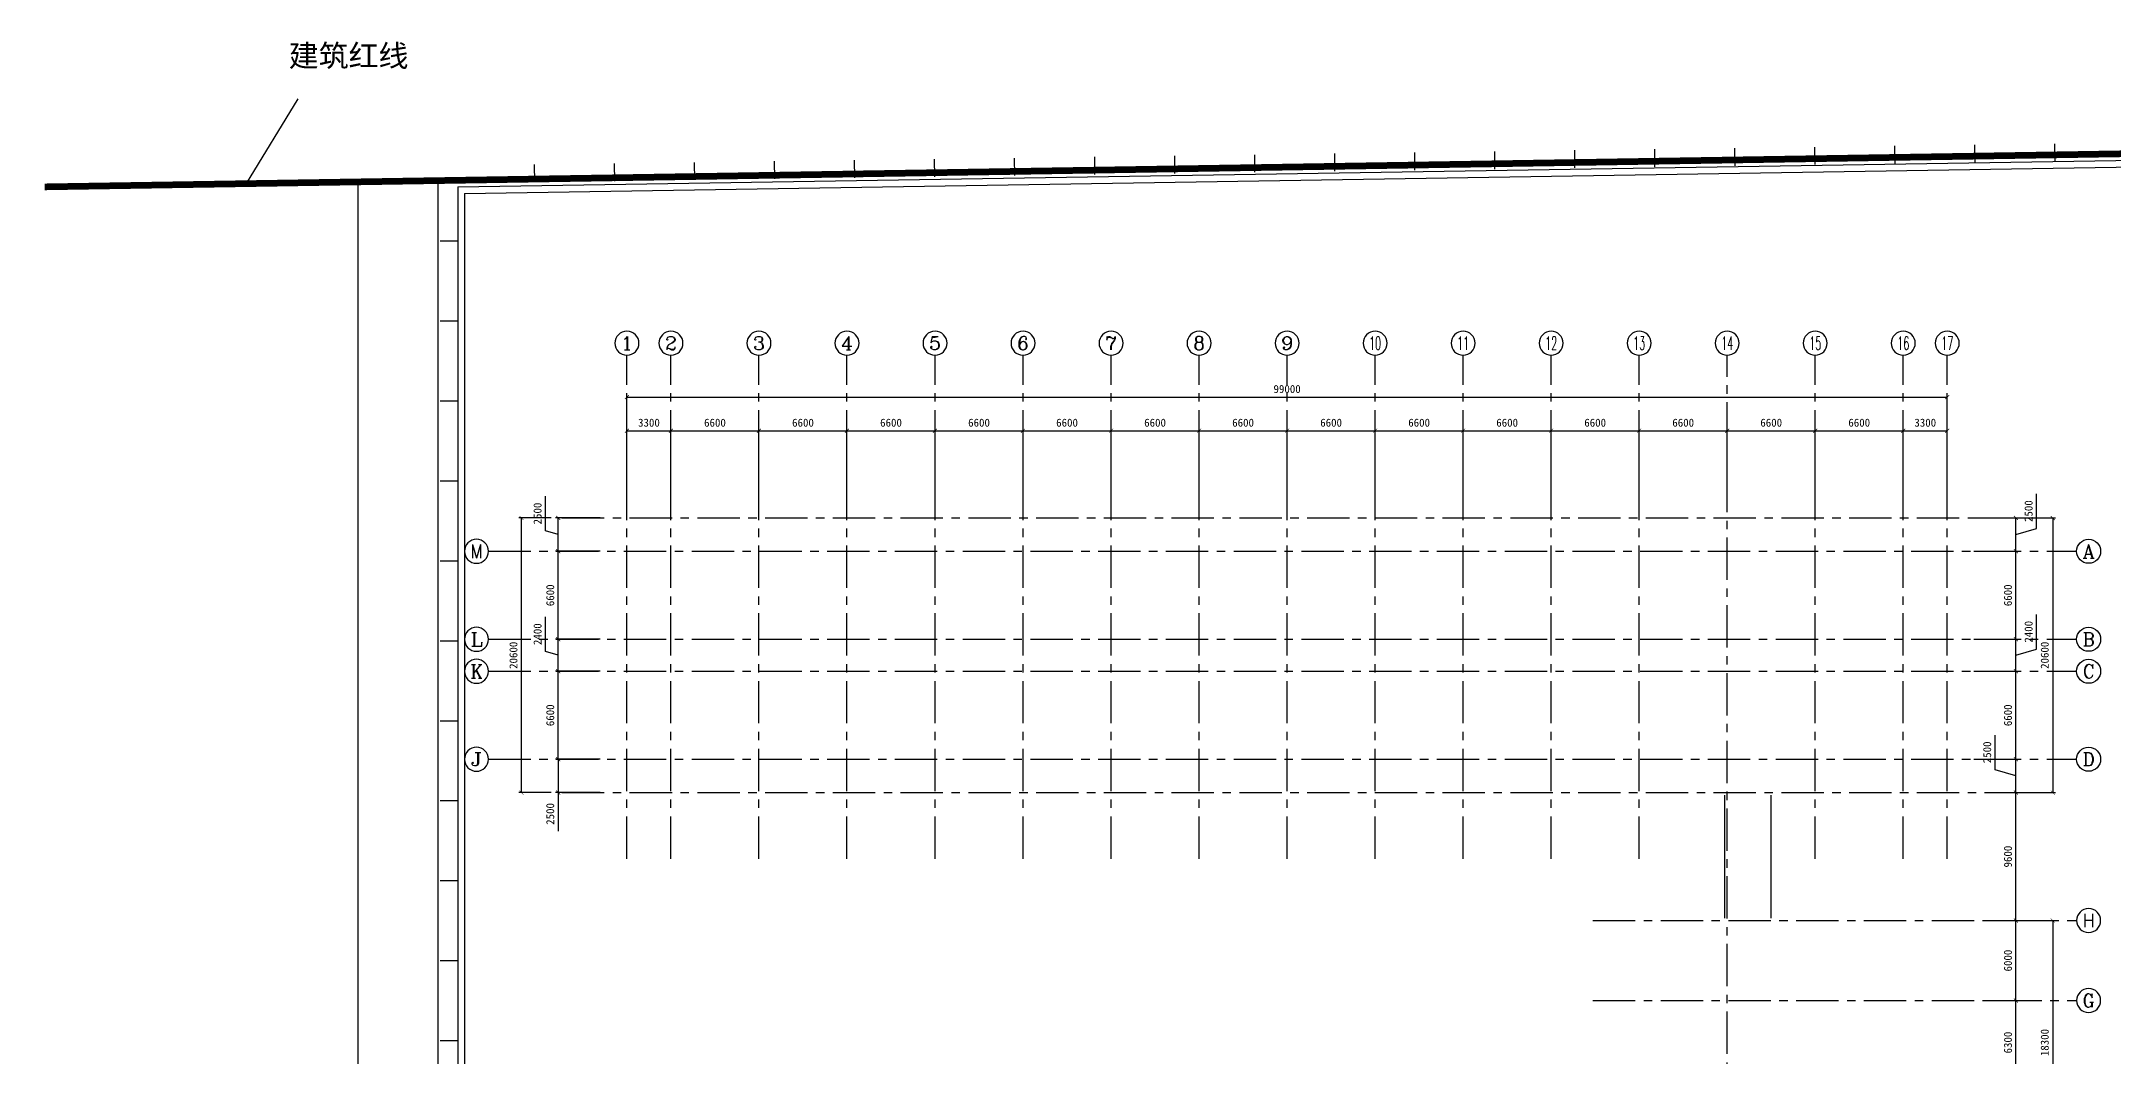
# Model space of a CAD drawing. Extents: x -738708 to 1376724, y 0 to 1572010.
# Drawn here: x 442928 to 598299, y 1495858 to 1572010 of the extents above; entities that cross this region are included whole.
import ezdxf
from ezdxf.enums import TextEntityAlignment as Align

# ---------------------------------------------------------------- set-up
doc = ezdxf.new("R2010")
doc.units = 0
doc.linetypes.add('CENTER', pattern=[50.8, 31.75, -6.35, 6.35, -6.35])
doc.linetypes.add('DASHED', pattern=[19.05, 12.7, -6.35])
doc.layers.get('0').update_dxf_attribs({"linetype": 'CONTINUOUS'})
doc.layers.get('DEFPOINTS').update_dxf_attribs({"linetype": 'CONTINUOUS'})
for name, color, linetype in [('AXIS', 7, 'CONTINUOUS'), ('围墙', 7, 'CONTINUOUS'), ('墙基线', 7, 'CONTINUOUS'), ('标注', 7, 'CONTINUOUS'), ('轴线', 1, 'CENTER'), ('轴线号', 7, 'CONTINUOUS'), ('道路', 8, 'CONTINUOUS')]:
    doc.layers.add(name, color=color, linetype=linetype)
doc.styles.add('COMPLEX', font='COMPLEX')
doc.styles.add('文字', font='SimSun.ttf')
doc.dimstyles.new('ISO-25', dxfattribs={"dimtxt": 600, "dimasz": 300, "dimexe": 200, "dimexo": 2000, "dimgap": 300, "dimtad": 1, "dimdec": 0, "dimtxsty": 'STANDARD', "dimblk": 'ARCHTICK', "dimcen": 2.5, "dimazin": 3, "dimtfac": 1, "dimtdec": 0, "dimtmove": 0, "dimatfit": 3})

# ---------------------------------------------------------------- blocks, each defined once
blk = doc.blocks.new('_ARCHTICK')
at = {"color": 0, "linetype": 'BYBLOCK', "const_width": 0.15}
blk.add_lwpolyline([(-0.5, -0.5), (0.5, 0.5)], dxfattribs=at)
blk = doc.blocks.new('*D372')
at = {"layer": 'DEFPOINTS', "color": 0}
for p in [(590981, 1500060), (590981, 1500060), (590981, 1493760)]:
    blk.add_point(p, dxfattribs=at)
at = {"layer": '标注', "color": 0}
for p, q in [((588981, 1500060), (590781, 1500060)), ((590981, 1493760), (590981, 1500060)), ((588981, 1493760), (590781, 1493760))]:
    blk.add_line(p, q, dxfattribs=at)
at = {"layer": '标注', "color": 0, "xscale": 300, "yscale": 300, "zscale": 300}
for p, rotation in [((590981, 1500060), 90), ((590981, 1493760), 270)]:
    blk.add_blockref('_ARCHTICK', p, dxfattribs=dict(at, rotation=rotation))
at = {"layer": '标注', "color": 0, "insert": (590381, 1496910), "char_height": 600, "attachment_point": 5, "rotation": 90}
blk.add_mtext('6300', dxfattribs=at)
blk = doc.blocks.new('*D373')
at = {"layer": 'DEFPOINTS', "color": 0}
for p in [(590981, 1506060), (590981, 1506060), (590981, 1500060)]:
    blk.add_point(p, dxfattribs=at)
at = {"layer": '标注', "color": 0}
for p, q in [((588981, 1506060), (590781, 1506060)), ((590981, 1500060), (590981, 1506060)), ((588981, 1500060), (590781, 1500060))]:
    blk.add_line(p, q, dxfattribs=at)
at = {"layer": '标注', "color": 0, "xscale": 300, "yscale": 300, "zscale": 300}
for p, rotation in [((590981, 1506060), 90), ((590981, 1500060), 270)]:
    blk.add_blockref('_ARCHTICK', p, dxfattribs=dict(at, rotation=rotation))
at = {"layer": '标注', "color": 0, "insert": (590381, 1503060), "char_height": 600, "attachment_point": 5, "rotation": 90}
blk.add_mtext('6000', dxfattribs=at)
blk = doc.blocks.new('*D374')
at = {"layer": 'DEFPOINTS', "color": 0}
for p in [(590981, 1515660), (590981, 1515660), (590981, 1506060)]:
    blk.add_point(p, dxfattribs=at)
at = {"layer": '标注', "color": 0}
for p, q in [((588981, 1515660), (590781, 1515660)), ((590981, 1506060), (590981, 1515660)), ((588981, 1506060), (590781, 1506060))]:
    blk.add_line(p, q, dxfattribs=at)
at = {"layer": '标注', "color": 0, "xscale": 300, "yscale": 300, "zscale": 300}
for p, rotation in [((590981, 1515660), 90), ((590981, 1506060), 270)]:
    blk.add_blockref('_ARCHTICK', p, dxfattribs=dict(at, rotation=rotation))
at = {"layer": '标注', "color": 0, "insert": (590381, 1510860), "char_height": 600, "attachment_point": 5, "rotation": 90}
blk.add_mtext('9600', dxfattribs=at)
blk = doc.blocks.new('*D340')
at = {"layer": 'DEFPOINTS', "color": 0}
for p in [(590976, 1518165), (590976, 1518165), (590976, 1515665)]:
    blk.add_point(p, dxfattribs=at)
at = {"layer": '标注', "color": 0}
for p, q in [((589426, 1517380), (589426, 1519980)), ((588976, 1518165), (590776, 1518165)), ((590976, 1515665), (590976, 1518165)), ((590976, 1516915), (589426, 1517380)), ((588976, 1515665), (590776, 1515665))]:
    blk.add_line(p, q, dxfattribs=at)
at = {"layer": '标注', "color": 0, "xscale": 300, "yscale": 300, "zscale": 300}
for p, rotation in [((590976, 1518165), 90), ((590976, 1515665), 270)]:
    blk.add_blockref('_ARCHTICK', p, dxfattribs=dict(at, rotation=rotation))
at = {"layer": '标注', "color": 0, "insert": (588826, 1518680), "char_height": 600, "attachment_point": 5, "rotation": 90}
blk.add_mtext('2500', dxfattribs=at)
blk = doc.blocks.new('*D375')
at = {"layer": 'DEFPOINTS', "color": 0}
for p in [(585830, 1524760), (590981, 1524760), (585830, 1518160)]:
    blk.add_point(p, dxfattribs=at)
at = {"layer": '标注', "color": 0}
for p, q in [((587830, 1524760), (591181, 1524760)), ((590981, 1518160), (590981, 1524760)), ((587830, 1518160), (591181, 1518160))]:
    blk.add_line(p, q, dxfattribs=at)
at = {"layer": '标注', "color": 0, "xscale": 300, "yscale": 300, "zscale": 300}
for p, rotation in [((590981, 1524760), 90), ((590981, 1518160), 270)]:
    blk.add_blockref('_ARCHTICK', p, dxfattribs=dict(at, rotation=rotation))
at = {"layer": '标注', "color": 0, "insert": (590381, 1521460), "char_height": 600, "attachment_point": 5, "rotation": 90}
blk.add_mtext('6600', dxfattribs=at)
blk = doc.blocks.new('*D376')
at = {"layer": 'DEFPOINTS', "color": 0}
for p in [(585830, 1527160), (590981, 1527160), (585830, 1524760)]:
    blk.add_point(p, dxfattribs=at)
at = {"layer": '标注', "color": 0}
for p, q in [((592531, 1526425), (592531, 1529025)), ((587830, 1527160), (591181, 1527160)), ((590981, 1524760), (590981, 1527160)), ((590981, 1525960), (592531, 1526425)), ((587830, 1524760), (591181, 1524760))]:
    blk.add_line(p, q, dxfattribs=at)
at = {"layer": '标注', "color": 0, "xscale": 300, "yscale": 300, "zscale": 300}
for p, rotation in [((590981, 1527160), 90), ((590981, 1524760), 270)]:
    blk.add_blockref('_ARCHTICK', p, dxfattribs=dict(at, rotation=rotation))
at = {"layer": '标注', "color": 0, "insert": (591931, 1527725), "char_height": 600, "attachment_point": 5, "rotation": 90}
blk.add_mtext('2400', dxfattribs=at)
blk = doc.blocks.new('*D377')
at = {"layer": 'DEFPOINTS', "color": 0}
for p in [(585830, 1533760), (590981, 1533760), (585830, 1527160)]:
    blk.add_point(p, dxfattribs=at)
at = {"layer": '标注', "color": 0}
for p, q in [((587830, 1533760), (591181, 1533760)), ((590981, 1527160), (590981, 1533760)), ((587830, 1527160), (591181, 1527160))]:
    blk.add_line(p, q, dxfattribs=at)
at = {"layer": '标注', "color": 0, "xscale": 300, "yscale": 300, "zscale": 300}
for p, rotation in [((590981, 1533760), 90), ((590981, 1527160), 270)]:
    blk.add_blockref('_ARCHTICK', p, dxfattribs=dict(at, rotation=rotation))
at = {"layer": '标注', "color": 0, "insert": (590381, 1530460), "char_height": 600, "attachment_point": 5, "rotation": 90}
blk.add_mtext('6600', dxfattribs=at)
blk = doc.blocks.new('*D378')
at = {"layer": 'DEFPOINTS', "color": 0}
for p in [(585830, 1536260), (590981, 1536260), (585830, 1533760)]:
    blk.add_point(p, dxfattribs=at)
at = {"layer": '标注', "color": 0}
for p, q in [((592531, 1535475), (592531, 1538075)), ((587830, 1536260), (591181, 1536260)), ((590981, 1533760), (590981, 1536260)), ((590981, 1535010), (592531, 1535475)), ((587830, 1533760), (591181, 1533760))]:
    blk.add_line(p, q, dxfattribs=at)
at = {"layer": '标注', "color": 0, "xscale": 300, "yscale": 300, "zscale": 300}
for p, rotation in [((590981, 1536260), 90), ((590981, 1533760), 270)]:
    blk.add_blockref('_ARCHTICK', p, dxfattribs=dict(at, rotation=rotation))
at = {"layer": '标注', "color": 0, "insert": (591931, 1536775), "char_height": 600, "attachment_point": 5, "rotation": 90}
blk.add_mtext('2500', dxfattribs=at)
blk = doc.blocks.new('*D341')
at = {"layer": 'DEFPOINTS', "color": 0}
for p in [(542930, 1542807), (536330, 1535413), (542930, 1535413)]:
    blk.add_point(p, dxfattribs=at)
at = {"layer": '标注', "color": 0}
for p, q in [((536330, 1537413), (536330, 1543007)), ((542930, 1537413), (542930, 1543007)), ((536330, 1542807), (542930, 1542807))]:
    blk.add_line(p, q, dxfattribs=at)
at = {"layer": '标注', "color": 0, "xscale": 300, "yscale": 300, "zscale": 300, "rotation": 180}
blk.add_blockref('_ARCHTICK', (536330, 1542807), dxfattribs=at)
at = {"layer": '标注', "color": 0, "xscale": 300, "yscale": 300, "zscale": 300}
blk.add_blockref('_ARCHTICK', (542930, 1542807), dxfattribs=at)
at = {"layer": '标注', "color": 0, "insert": (539630, 1543407), "char_height": 600, "attachment_point": 5}
blk.add_mtext('6600', dxfattribs=at)
blk = doc.blocks.new('*D342')
at = {"layer": 'DEFPOINTS', "color": 0}
for p in [(536330, 1542807), (529730, 1535413), (536330, 1535413)]:
    blk.add_point(p, dxfattribs=at)
at = {"layer": '标注', "color": 0}
for p, q in [((529730, 1537413), (529730, 1543007)), ((536330, 1537413), (536330, 1543007)), ((529730, 1542807), (536330, 1542807))]:
    blk.add_line(p, q, dxfattribs=at)
at = {"layer": '标注', "color": 0, "xscale": 300, "yscale": 300, "zscale": 300, "rotation": 180}
blk.add_blockref('_ARCHTICK', (529730, 1542807), dxfattribs=at)
at = {"layer": '标注', "color": 0, "xscale": 300, "yscale": 300, "zscale": 300}
blk.add_blockref('_ARCHTICK', (536330, 1542807), dxfattribs=at)
at = {"layer": '标注', "color": 0, "insert": (533030, 1543407), "char_height": 600, "attachment_point": 5}
blk.add_mtext('6600', dxfattribs=at)
blk = doc.blocks.new('*D343')
at = {"layer": 'DEFPOINTS', "color": 0}
for p in [(529730, 1542807), (523130, 1535413), (529730, 1535413)]:
    blk.add_point(p, dxfattribs=at)
at = {"layer": '标注', "color": 0}
for p, q in [((523130, 1537413), (523130, 1543007)), ((529730, 1537413), (529730, 1543007)), ((523130, 1542807), (529730, 1542807))]:
    blk.add_line(p, q, dxfattribs=at)
at = {"layer": '标注', "color": 0, "xscale": 300, "yscale": 300, "zscale": 300, "rotation": 180}
blk.add_blockref('_ARCHTICK', (523130, 1542807), dxfattribs=at)
at = {"layer": '标注', "color": 0, "xscale": 300, "yscale": 300, "zscale": 300}
blk.add_blockref('_ARCHTICK', (529730, 1542807), dxfattribs=at)
at = {"layer": '标注', "color": 0, "insert": (526430, 1543407), "char_height": 600, "attachment_point": 5}
blk.add_mtext('6600', dxfattribs=at)
blk = doc.blocks.new('*D344')
at = {"layer": 'DEFPOINTS', "color": 0}
for p in [(523130, 1542807), (516530, 1535413), (523130, 1535413)]:
    blk.add_point(p, dxfattribs=at)
at = {"layer": '标注', "color": 0}
for p, q in [((516530, 1537413), (516530, 1543007)), ((523130, 1537413), (523130, 1543007)), ((516530, 1542807), (523130, 1542807))]:
    blk.add_line(p, q, dxfattribs=at)
at = {"layer": '标注', "color": 0, "xscale": 300, "yscale": 300, "zscale": 300, "rotation": 180}
blk.add_blockref('_ARCHTICK', (516530, 1542807), dxfattribs=at)
at = {"layer": '标注', "color": 0, "xscale": 300, "yscale": 300, "zscale": 300}
blk.add_blockref('_ARCHTICK', (523130, 1542807), dxfattribs=at)
at = {"layer": '标注', "color": 0, "insert": (519830, 1543407), "char_height": 600, "attachment_point": 5}
blk.add_mtext('6600', dxfattribs=at)
blk = doc.blocks.new('*D345')
at = {"layer": 'DEFPOINTS', "color": 0}
for p in [(516530, 1542807), (509930, 1535413), (516530, 1535413)]:
    blk.add_point(p, dxfattribs=at)
at = {"layer": '标注', "color": 0}
for p, q in [((509930, 1537413), (509930, 1543007)), ((516530, 1537413), (516530, 1543007)), ((509930, 1542807), (516530, 1542807))]:
    blk.add_line(p, q, dxfattribs=at)
at = {"layer": '标注', "color": 0, "xscale": 300, "yscale": 300, "zscale": 300, "rotation": 180}
blk.add_blockref('_ARCHTICK', (509930, 1542807), dxfattribs=at)
at = {"layer": '标注', "color": 0, "xscale": 300, "yscale": 300, "zscale": 300}
blk.add_blockref('_ARCHTICK', (516530, 1542807), dxfattribs=at)
at = {"layer": '标注', "color": 0, "insert": (513230, 1543407), "char_height": 600, "attachment_point": 5}
blk.add_mtext('6600', dxfattribs=at)
blk = doc.blocks.new('*D346')
at = {"layer": 'DEFPOINTS', "color": 0}
for p in [(509930, 1542807), (503330, 1535413), (509930, 1535413)]:
    blk.add_point(p, dxfattribs=at)
at = {"layer": '标注', "color": 0}
for p, q in [((503330, 1537413), (503330, 1543007)), ((509930, 1537413), (509930, 1543007)), ((503330, 1542807), (509930, 1542807))]:
    blk.add_line(p, q, dxfattribs=at)
at = {"layer": '标注', "color": 0, "xscale": 300, "yscale": 300, "zscale": 300, "rotation": 180}
blk.add_blockref('_ARCHTICK', (503330, 1542807), dxfattribs=at)
at = {"layer": '标注', "color": 0, "xscale": 300, "yscale": 300, "zscale": 300}
blk.add_blockref('_ARCHTICK', (509930, 1542807), dxfattribs=at)
at = {"layer": '标注', "color": 0, "insert": (506630, 1543407), "char_height": 600, "attachment_point": 5}
blk.add_mtext('6600', dxfattribs=at)
blk = doc.blocks.new('*D347')
at = {"layer": 'DEFPOINTS', "color": 0}
for p in [(503330, 1542807), (496730, 1535413), (503330, 1535413)]:
    blk.add_point(p, dxfattribs=at)
at = {"layer": '标注', "color": 0}
for p, q in [((496730, 1537413), (496730, 1543007)), ((503330, 1537413), (503330, 1543007)), ((496730, 1542807), (503330, 1542807))]:
    blk.add_line(p, q, dxfattribs=at)
at = {"layer": '标注', "color": 0, "xscale": 300, "yscale": 300, "zscale": 300, "rotation": 180}
blk.add_blockref('_ARCHTICK', (496730, 1542807), dxfattribs=at)
at = {"layer": '标注', "color": 0, "xscale": 300, "yscale": 300, "zscale": 300}
blk.add_blockref('_ARCHTICK', (503330, 1542807), dxfattribs=at)
at = {"layer": '标注', "color": 0, "insert": (500030, 1543407), "char_height": 600, "attachment_point": 5}
blk.add_mtext('6600', dxfattribs=at)
blk = doc.blocks.new('*D348')
at = {"layer": 'DEFPOINTS', "color": 0}
for p in [(496730, 1542807), (490130, 1535413), (496730, 1535413)]:
    blk.add_point(p, dxfattribs=at)
at = {"layer": '标注', "color": 0}
for p, q in [((490130, 1537413), (490130, 1543007)), ((496730, 1537413), (496730, 1543007)), ((490130, 1542807), (496730, 1542807))]:
    blk.add_line(p, q, dxfattribs=at)
at = {"layer": '标注', "color": 0, "xscale": 300, "yscale": 300, "zscale": 300, "rotation": 180}
blk.add_blockref('_ARCHTICK', (490130, 1542807), dxfattribs=at)
at = {"layer": '标注', "color": 0, "xscale": 300, "yscale": 300, "zscale": 300}
blk.add_blockref('_ARCHTICK', (496730, 1542807), dxfattribs=at)
at = {"layer": '标注', "color": 0, "insert": (493430, 1543407), "char_height": 600, "attachment_point": 5}
blk.add_mtext('6600', dxfattribs=at)
blk = doc.blocks.new('*D349')
at = {"layer": 'DEFPOINTS', "color": 0}
for p in [(585830, 1542807), (582530, 1535413), (585830, 1535413)]:
    blk.add_point(p, dxfattribs=at)
at = {"layer": '标注', "color": 0}
for p, q in [((582530, 1537413), (582530, 1543007)), ((585830, 1537413), (585830, 1543007)), ((582530, 1542807), (585830, 1542807))]:
    blk.add_line(p, q, dxfattribs=at)
at = {"layer": '标注', "color": 0, "xscale": 300, "yscale": 300, "zscale": 300, "rotation": 180}
blk.add_blockref('_ARCHTICK', (582530, 1542807), dxfattribs=at)
at = {"layer": '标注', "color": 0, "xscale": 300, "yscale": 300, "zscale": 300}
blk.add_blockref('_ARCHTICK', (585830, 1542807), dxfattribs=at)
at = {"layer": '标注', "color": 0, "insert": (584180, 1543407), "char_height": 600, "attachment_point": 5}
blk.add_mtext('3300', dxfattribs=at)
blk = doc.blocks.new('*D350')
at = {"layer": 'DEFPOINTS', "color": 0}
for p in [(582530, 1542807), (575930, 1535413), (582530, 1535413)]:
    blk.add_point(p, dxfattribs=at)
at = {"layer": '标注', "color": 0}
for p, q in [((575930, 1537413), (575930, 1543007)), ((582530, 1537413), (582530, 1543007)), ((575930, 1542807), (582530, 1542807))]:
    blk.add_line(p, q, dxfattribs=at)
at = {"layer": '标注', "color": 0, "xscale": 300, "yscale": 300, "zscale": 300, "rotation": 180}
blk.add_blockref('_ARCHTICK', (575930, 1542807), dxfattribs=at)
at = {"layer": '标注', "color": 0, "xscale": 300, "yscale": 300, "zscale": 300}
blk.add_blockref('_ARCHTICK', (582530, 1542807), dxfattribs=at)
at = {"layer": '标注', "color": 0, "insert": (579230, 1543407), "char_height": 600, "attachment_point": 5}
blk.add_mtext('6600', dxfattribs=at)
blk = doc.blocks.new('*D351')
at = {"layer": 'DEFPOINTS', "color": 0}
for p in [(575930, 1542807), (569330, 1535413), (575930, 1535413)]:
    blk.add_point(p, dxfattribs=at)
at = {"layer": '标注', "color": 0}
for p, q in [((569330, 1537413), (569330, 1543007)), ((575930, 1537413), (575930, 1543007)), ((569330, 1542807), (575930, 1542807))]:
    blk.add_line(p, q, dxfattribs=at)
at = {"layer": '标注', "color": 0, "xscale": 300, "yscale": 300, "zscale": 300, "rotation": 180}
blk.add_blockref('_ARCHTICK', (569330, 1542807), dxfattribs=at)
at = {"layer": '标注', "color": 0, "xscale": 300, "yscale": 300, "zscale": 300}
blk.add_blockref('_ARCHTICK', (575930, 1542807), dxfattribs=at)
at = {"layer": '标注', "color": 0, "insert": (572630, 1543407), "char_height": 600, "attachment_point": 5}
blk.add_mtext('6600', dxfattribs=at)
blk = doc.blocks.new('*D352')
at = {"layer": 'DEFPOINTS', "color": 0}
for p in [(569330, 1542807), (562730, 1535413), (569330, 1535413)]:
    blk.add_point(p, dxfattribs=at)
at = {"layer": '标注', "color": 0}
for p, q in [((562730, 1537413), (562730, 1543007)), ((569330, 1537413), (569330, 1543007)), ((562730, 1542807), (569330, 1542807))]:
    blk.add_line(p, q, dxfattribs=at)
at = {"layer": '标注', "color": 0, "xscale": 300, "yscale": 300, "zscale": 300, "rotation": 180}
blk.add_blockref('_ARCHTICK', (562730, 1542807), dxfattribs=at)
at = {"layer": '标注', "color": 0, "xscale": 300, "yscale": 300, "zscale": 300}
blk.add_blockref('_ARCHTICK', (569330, 1542807), dxfattribs=at)
at = {"layer": '标注', "color": 0, "insert": (566030, 1543407), "char_height": 600, "attachment_point": 5}
blk.add_mtext('6600', dxfattribs=at)
blk = doc.blocks.new('*D353')
at = {"layer": 'DEFPOINTS', "color": 0}
for p in [(562730, 1542807), (556130, 1535413), (562730, 1535413)]:
    blk.add_point(p, dxfattribs=at)
at = {"layer": '标注', "color": 0}
for p, q in [((556130, 1537413), (556130, 1543007)), ((562730, 1537413), (562730, 1543007)), ((556130, 1542807), (562730, 1542807))]:
    blk.add_line(p, q, dxfattribs=at)
at = {"layer": '标注', "color": 0, "xscale": 300, "yscale": 300, "zscale": 300, "rotation": 180}
blk.add_blockref('_ARCHTICK', (556130, 1542807), dxfattribs=at)
at = {"layer": '标注', "color": 0, "xscale": 300, "yscale": 300, "zscale": 300}
blk.add_blockref('_ARCHTICK', (562730, 1542807), dxfattribs=at)
at = {"layer": '标注', "color": 0, "insert": (559430, 1543407), "char_height": 600, "attachment_point": 5}
blk.add_mtext('6600', dxfattribs=at)
blk = doc.blocks.new('*D354')
at = {"layer": 'DEFPOINTS', "color": 0}
for p in [(556130, 1542807), (549530, 1535413), (556130, 1535413)]:
    blk.add_point(p, dxfattribs=at)
at = {"layer": '标注', "color": 0}
for p, q in [((549530, 1537413), (549530, 1543007)), ((556130, 1537413), (556130, 1543007)), ((549530, 1542807), (556130, 1542807))]:
    blk.add_line(p, q, dxfattribs=at)
at = {"layer": '标注', "color": 0, "xscale": 300, "yscale": 300, "zscale": 300, "rotation": 180}
blk.add_blockref('_ARCHTICK', (549530, 1542807), dxfattribs=at)
at = {"layer": '标注', "color": 0, "xscale": 300, "yscale": 300, "zscale": 300}
blk.add_blockref('_ARCHTICK', (556130, 1542807), dxfattribs=at)
at = {"layer": '标注', "color": 0, "insert": (552830, 1543407), "char_height": 600, "attachment_point": 5}
blk.add_mtext('6600', dxfattribs=at)
blk = doc.blocks.new('*D355')
at = {"layer": 'DEFPOINTS', "color": 0}
for p in [(549530, 1542807), (542930, 1535413), (549530, 1535413)]:
    blk.add_point(p, dxfattribs=at)
at = {"layer": '标注', "color": 0}
for p, q in [((542930, 1537413), (542930, 1543007)), ((549530, 1537413), (549530, 1543007)), ((542930, 1542807), (549530, 1542807))]:
    blk.add_line(p, q, dxfattribs=at)
at = {"layer": '标注', "color": 0, "xscale": 300, "yscale": 300, "zscale": 300, "rotation": 180}
blk.add_blockref('_ARCHTICK', (542930, 1542807), dxfattribs=at)
at = {"layer": '标注', "color": 0, "xscale": 300, "yscale": 300, "zscale": 300}
blk.add_blockref('_ARCHTICK', (549530, 1542807), dxfattribs=at)
at = {"layer": '标注', "color": 0, "insert": (546230, 1543407), "char_height": 600, "attachment_point": 5}
blk.add_mtext('6600', dxfattribs=at)
blk = doc.blocks.new('*D356')
at = {"layer": 'DEFPOINTS', "color": 0}
for p in [(481680, 1533760), (486830, 1533760), (486830, 1527160)]:
    blk.add_point(p, dxfattribs=at)
at = {"layer": '标注', "color": 0}
for p, q in [((484830, 1533760), (481480, 1533760)), ((481680, 1527160), (481680, 1533760)), ((484830, 1527160), (481480, 1527160))]:
    blk.add_line(p, q, dxfattribs=at)
at = {"layer": '标注', "color": 0, "xscale": 300, "yscale": 300, "zscale": 300}
for p, rotation in [((481680, 1533760), 90), ((481680, 1527160), 270)]:
    blk.add_blockref('_ARCHTICK', p, dxfattribs=dict(at, rotation=rotation))
at = {"layer": '标注', "color": 0, "insert": (481080, 1530460), "char_height": 600, "attachment_point": 5, "rotation": 90}
blk.add_mtext('6600', dxfattribs=at)
blk = doc.blocks.new('*D357')
at = {"layer": 'DEFPOINTS', "color": 0}
for p in [(481680, 1527160), (486830, 1527160), (486830, 1524760)]:
    blk.add_point(p, dxfattribs=at)
at = {"layer": '标注', "color": 0}
for p, q in [((480730, 1526245), (480730, 1528845)), ((481680, 1525960), (480730, 1526245)), ((484830, 1527160), (481480, 1527160)), ((481680, 1524760), (481680, 1527160)), ((484830, 1524760), (481480, 1524760))]:
    blk.add_line(p, q, dxfattribs=at)
at = {"layer": '标注', "color": 0, "xscale": 300, "yscale": 300, "zscale": 300}
for p, rotation in [((481680, 1527160), 90), ((481680, 1524760), 270)]:
    blk.add_blockref('_ARCHTICK', p, dxfattribs=dict(at, rotation=rotation))
at = {"layer": '标注', "color": 0, "insert": (480130, 1527545), "char_height": 600, "attachment_point": 5, "rotation": 90}
blk.add_mtext('2400', dxfattribs=at)
blk = doc.blocks.new('*D358')
at = {"layer": 'DEFPOINTS', "color": 0}
for p in [(481680, 1536260), (486830, 1536260), (486830, 1533760)]:
    blk.add_point(p, dxfattribs=at)
at = {"layer": '标注', "color": 0}
for p, q in [((480730, 1535295), (480730, 1537895)), ((481680, 1535010), (480730, 1535295)), ((484830, 1536260), (481480, 1536260)), ((481680, 1533760), (481680, 1536260)), ((484830, 1533760), (481480, 1533760))]:
    blk.add_line(p, q, dxfattribs=at)
at = {"layer": '标注', "color": 0, "xscale": 300, "yscale": 300, "zscale": 300}
for p, rotation in [((481680, 1536260), 90), ((481680, 1533760), 270)]:
    blk.add_blockref('_ARCHTICK', p, dxfattribs=dict(at, rotation=rotation))
at = {"layer": '标注', "color": 0, "insert": (480130, 1536595), "char_height": 600, "attachment_point": 5, "rotation": 90}
blk.add_mtext('2500', dxfattribs=at)
blk = doc.blocks.new('*D360')
at = {"layer": 'DEFPOINTS', "color": 0}
for p in [(585830, 1545333), (486830, 1540413), (585830, 1540413)]:
    blk.add_point(p, dxfattribs=at)
at = {"layer": '标注', "color": 0}
for p, q in [((486830, 1542413), (486830, 1545533)), ((486830, 1545333), (585830, 1545333)), ((585830, 1542413), (585830, 1545533))]:
    blk.add_line(p, q, dxfattribs=at)
at = {"layer": '标注', "color": 0, "xscale": 300, "yscale": 300, "zscale": 300, "rotation": 180}
blk.add_blockref('_ARCHTICK', (486830, 1545333), dxfattribs=at)
at = {"layer": '标注', "color": 0, "xscale": 300, "yscale": 300, "zscale": 300}
blk.add_blockref('_ARCHTICK', (585830, 1545333), dxfattribs=at)
at = {"layer": '标注', "color": 0, "insert": (536330, 1545933), "char_height": 600, "attachment_point": 5}
blk.add_mtext('99000', dxfattribs=at)
blk = doc.blocks.new('*D362')
at = {"layer": 'DEFPOINTS', "color": 0}
for p in [(490130, 1542807), (486830, 1535413), (490130, 1535413)]:
    blk.add_point(p, dxfattribs=at)
at = {"layer": '标注', "color": 0}
for p, q in [((486830, 1537413), (486830, 1543007)), ((490130, 1537413), (490130, 1543007)), ((486830, 1542807), (490130, 1542807))]:
    blk.add_line(p, q, dxfattribs=at)
at = {"layer": '标注', "color": 0, "xscale": 300, "yscale": 300, "zscale": 300, "rotation": 180}
blk.add_blockref('_ARCHTICK', (486830, 1542807), dxfattribs=at)
at = {"layer": '标注', "color": 0, "xscale": 300, "yscale": 300, "zscale": 300}
blk.add_blockref('_ARCHTICK', (490130, 1542807), dxfattribs=at)
at = {"layer": '标注', "color": 0, "insert": (488480, 1543407), "char_height": 600, "attachment_point": 5}
blk.add_mtext('3300', dxfattribs=at)
blk = doc.blocks.new('*D363')
at = {"layer": 'DEFPOINTS', "color": 0}
for p in [(478920, 1536260), (483155, 1536260), (483155, 1515660)]:
    blk.add_point(p, dxfattribs=at)
at = {"layer": '标注', "color": 0}
for p, q in [((481155, 1536260), (478720, 1536260)), ((478920, 1515660), (478920, 1536260)), ((481155, 1515660), (478720, 1515660))]:
    blk.add_line(p, q, dxfattribs=at)
at = {"layer": '标注', "color": 0, "xscale": 300, "yscale": 300, "zscale": 300}
for p, rotation in [((478920, 1536260), 90), ((478920, 1515660), 270)]:
    blk.add_blockref('_ARCHTICK', p, dxfattribs=dict(at, rotation=rotation))
at = {"layer": '标注', "color": 0, "insert": (478320, 1525960), "char_height": 600, "attachment_point": 5, "rotation": 90}
blk.add_mtext('20600', dxfattribs=at)
blk = doc.blocks.new('_AXISO')
blk.add_circle((0, 0), 0.5)
at = {"layer": '轴线号', "style": 'COMPLEX', "width": 1.041667}
blk.add_attdef('A', text='', height=0.56, dxfattribs=at).set_placement((-0.25, -0.28), (0.25, -0.28), align=Align.FIT)
blk = doc.blocks.new('*D365')
at = {"layer": 'DEFPOINTS', "color": 0}
for p in [(486830, 1518160), (481680, 1515660), (486830, 1515660)]:
    blk.add_point(p, dxfattribs=at)
at = {"layer": '标注', "color": 0}
for p, q in [((484830, 1518160), (481480, 1518160)), ((481680, 1518160), (481680, 1515660)), ((484830, 1515660), (481480, 1515660)), ((481680, 1515660), (481680, 1512760))]:
    blk.add_line(p, q, dxfattribs=at)
at = {"layer": '标注', "color": 0, "xscale": 300, "yscale": 300, "zscale": 300}
for p, rotation in [((481680, 1518160), 90), ((481680, 1515660), 270)]:
    blk.add_blockref('_ARCHTICK', p, dxfattribs=dict(at, rotation=rotation))
at = {"layer": '标注', "color": 0, "insert": (481080, 1514060), "char_height": 600, "attachment_point": 5, "rotation": 90}
blk.add_mtext('2500', dxfattribs=at)
blk = doc.blocks.new('*D364')
at = {"layer": 'DEFPOINTS', "color": 0}
for p in [(481680, 1524760), (486830, 1524760), (486830, 1518160)]:
    blk.add_point(p, dxfattribs=at)
at = {"layer": '标注', "color": 0}
for p, q in [((484830, 1524760), (481480, 1524760)), ((481680, 1518160), (481680, 1524760)), ((484830, 1518160), (481480, 1518160))]:
    blk.add_line(p, q, dxfattribs=at)
at = {"layer": '标注', "color": 0, "xscale": 300, "yscale": 300, "zscale": 300}
for p, rotation in [((481680, 1524760), 90), ((481680, 1518160), 270)]:
    blk.add_blockref('_ARCHTICK', p, dxfattribs=dict(at, rotation=rotation))
at = {"layer": '标注', "color": 0, "insert": (481080, 1521460), "char_height": 600, "attachment_point": 5, "rotation": 90}
blk.add_mtext('6600', dxfattribs=at)
blk = doc.blocks.new('*D383')
at = {"layer": 'DEFPOINTS', "color": 0}
for p in [(588981, 1506060), (588981, 1487760), (593740, 1487760)]:
    blk.add_point(p, dxfattribs=at)
at = {"layer": '标注', "color": 0}
for p, q in [((590981, 1506060), (593940, 1506060)), ((593740, 1506060), (593740, 1487760)), ((590981, 1487760), (593940, 1487760))]:
    blk.add_line(p, q, dxfattribs=at)
at = {"layer": '标注', "color": 0, "xscale": 300, "yscale": 300, "zscale": 300}
for p, rotation in [((593740, 1506060), 90), ((593740, 1487760), 270)]:
    blk.add_blockref('_ARCHTICK', p, dxfattribs=dict(at, rotation=rotation))
at = {"layer": '标注', "color": 0, "insert": (593140, 1496910), "char_height": 600, "attachment_point": 5, "rotation": 90}
blk.add_mtext('18300', dxfattribs=at)
blk = doc.blocks.new('*D384')
at = {"layer": 'DEFPOINTS', "color": 0}
for p in [(587830, 1536260), (587830, 1515660), (593740, 1515660)]:
    blk.add_point(p, dxfattribs=at)
at = {"layer": '标注', "color": 0}
for p, q in [((589830, 1536260), (593940, 1536260)), ((593740, 1536260), (593740, 1515660)), ((589830, 1515660), (593940, 1515660))]:
    blk.add_line(p, q, dxfattribs=at)
at = {"layer": '标注', "color": 0, "xscale": 300, "yscale": 300, "zscale": 300}
for p, rotation in [((593740, 1536260), 90), ((593740, 1515660), 270)]:
    blk.add_blockref('_ARCHTICK', p, dxfattribs=dict(at, rotation=rotation))
at = {"layer": '标注', "color": 0, "insert": (593140, 1525960), "char_height": 600, "attachment_point": 5, "rotation": 90}
blk.add_mtext('20600', dxfattribs=at)

msp = doc.modelspace()

# ---------------------------------------------------------------- linework, layer by layer
at = {"ltscale": 100}
for p, q in [((443177.6, 1561099.4), (646389.8, 1564335.9)), ((474145.1, 1561092.6), (606561.1, 1563201.5)), ((474645.1, 1560600.5), (606061.1, 1562693.5))]:
    msp.add_line(p, q, dxfattribs=at)
at = {"layer": '围墙'}
for p, q in [((458294.5, 1561340.2), (462185.3, 1567701.1)), ((503921, 1561779.7), (503902.9, 1563100.3)), ((509920.4, 1561862), (509902.3, 1563182.6)), ((515919.8, 1561944.2), (515901.7, 1563264.8)), ((521919.3, 1562026.4), (521901.2, 1563347)), ((527918.7, 1562108.7), (527900.6, 1563429.3)), ((533918.1, 1562190.9), (533900, 1563511.5)), ((539917.6, 1562273.2), (539899.5, 1563593.8)), ((545917, 1562355.4), (545898.9, 1563676)), ((551916.5, 1562437.7), (551898.3, 1563758.3)), ((557915.9, 1562519.9), (557897.8, 1563840.5)), ((563915.3, 1562602.2), (563897.2, 1563922.8)), ((569914.8, 1562684.4), (569896.7, 1564005)), ((575914.2, 1562766.7), (575896.1, 1564087.3)), ((581913.6, 1562848.9), (581895.5, 1564169.5)), ((587913.1, 1562931.1), (587895, 1564251.7)), ((593912.5, 1563013.4), (593894.4, 1564334)), ((479923.2, 1561450.7), (479905.1, 1562771.3)), ((485922.7, 1561533), (485904.5, 1562853.6)), ((491922.1, 1561615.2), (491904, 1562935.8)), ((497921.5, 1561697.5), (497903.4, 1563018.1)), ((474145.1, 1561092.6), (474145.1, 1442510.4)), ((474645.1, 1560600.5), (474645.1, 1443010.4)), ((472824.4, 1557056.5), (474145.1, 1557056.5)), ((472824.4, 1551056.5), (474145.1, 1551056.5)), ((472824.4, 1545056.5), (474145.1, 1545056.5)), ((472824.4, 1539056.5), (474145.1, 1539056.5)), ((472824.4, 1533056.5), (474145.1, 1533056.5)), ((472824.4, 1527056.5), (474145.1, 1527056.5)), ((472824.4, 1521056.5), (474145.1, 1521056.5)), ((472824.4, 1515056.5), (474145.1, 1515056.5)), ((472824.4, 1509056.5), (474145.1, 1509056.5)), ((472824.4, 1503056.5), (474145.1, 1503056.5)), ((472824.4, 1497056.5), (474145.1, 1497056.5))]:
    msp.add_line(p, q, dxfattribs=at)
at = {"layer": '围墙', "linetype": 'DASHED', "ltscale": 200, "const_width": 500}
msp.add_lwpolyline([(443177.6, 1561099.4), (646389.8, 1564335.9)], dxfattribs=at)
at = {"layer": '墙基线'}
for p, q in [((569145.1, 1506245.4), (569145.1, 1515475.4)), ((572630.1, 1506245.4), (572630.1, 1515475.4))]:
    msp.add_line(p, q, dxfattribs=at)
at = {"layer": '轴线', "ltscale": 100}
for p, q in [((486830.1, 1510696.9), (486830.1, 1548471.6)), ((490130.1, 1510696.9), (490130.1, 1548471.6)), ((496730.1, 1510696.9), (496730.1, 1548471.6)), ((503330.1, 1510696.9), (503330.1, 1548471.6)), ((509930.1, 1510696.9), (509930.1, 1548471.6)), ((516530.1, 1510696.9), (516530.1, 1548471.6)), ((523130.1, 1510696.9), (523130.1, 1548471.6)), ((529730.1, 1510696.9), (529730.1, 1548471.6)), ((536330.1, 1510696.9), (536330.1, 1548471.6)), ((542930.1, 1510696.9), (542930.1, 1548471.6)), ((549530.1, 1510696.9), (549530.1, 1548471.6)), ((556130.1, 1510696.9), (556130.1, 1548471.6)), ((562730.1, 1510696.9), (562730.1, 1548471.6)), ((569330.1, 1445253.4), (569330.1, 1548471.6)), ((575930.1, 1510696.9), (575930.1, 1548471.6)), ((582530.1, 1510696.9), (582530.1, 1548471.6)), ((585830.1, 1510696.9), (585830.1, 1548471.6)), ((481953.4, 1536260.4), (593751.8, 1536260.4)), ((476444.6, 1533760.4), (595530.9, 1533760.4)), ((476444.6, 1527160.4), (595530.9, 1527160.4)), ((476444.6, 1524760.4), (595530.9, 1524760.4)), ((476444.6, 1518160.4), (595530.9, 1518160.4)), ((481953.4, 1515660.4), (593751.8, 1515660.4)), ((559262.4, 1506060.4), (595530.9, 1506060.4)), ((559262.4, 1500060.4), (595530.9, 1500060.4))]:
    msp.add_line(p, q, dxfattribs=at)
at = {"layer": '道路'}
for p, q in [((466645.1, 1561505), (466645.1, 1415980.7)), ((472645.1, 1561600.6), (472645.1, 1443010.4))]:
    msp.add_line(p, q, dxfattribs=at)

# ---------------------------------------------------------------- block references
at = {"layer": 'AXIS'}
ref = msp.add_blockref('_AXISO', (486830.1, 1549371.6), dxfattribs=dict(at, xscale=-1800, yscale=1800, zscale=1800, rotation=180))
ref.add_attrib('A', '1', dxfattribs={"layer": '轴线号', "height": 1008, "style": 'COMPLEX', "width": 2.083333}).set_placement((486380.1, 1548867.6), (487280.1, 1548867.6), align=Align.FIT)
ref = msp.add_blockref('_AXISO', (490130.1, 1549371.6), dxfattribs=dict(at, xscale=-1800, yscale=1800, zscale=1800, rotation=180))
ref.add_attrib('A', '2', dxfattribs={"layer": '轴线号', "height": 1008, "style": 'COMPLEX', "width": 1.339286}).set_placement((489680.1, 1548867.6), (490580.1, 1548867.6), align=Align.FIT)
ref = msp.add_blockref('_AXISO', (496730.1, 1549371.6), dxfattribs=dict(at, xscale=-1800, yscale=1800, zscale=1800, rotation=180))
ref.add_attrib('A', '3', dxfattribs={"layer": '轴线号', "height": 1008, "style": 'COMPLEX', "width": 1.339286}).set_placement((496280.1, 1548867.6), (497180.1, 1548867.6), align=Align.FIT)
ref = msp.add_blockref('_AXISO', (503330.1, 1549371.6), dxfattribs=dict(at, xscale=-1800, yscale=1800, zscale=1800, rotation=180))
ref.add_attrib('A', '4', dxfattribs={"layer": '轴线号', "height": 1008, "style": 'COMPLEX', "width": 1.171875}).set_placement((502880.1, 1548867.6), (503780.1, 1548867.6), align=Align.FIT)
ref = msp.add_blockref('_AXISO', (509930.1, 1549371.6), dxfattribs=dict(at, xscale=-1800, yscale=1800, zscale=1800, rotation=180))
ref.add_attrib('A', '5', dxfattribs={"layer": '轴线号', "height": 1008, "style": 'COMPLEX', "width": 1.339286}).set_placement((509480.1, 1548867.6), (510380.1, 1548867.6), align=Align.FIT)
ref = msp.add_blockref('_AXISO', (516530.1, 1549371.6), dxfattribs=dict(at, xscale=-1800, yscale=1800, zscale=1800, rotation=180))
ref.add_attrib('A', '6', dxfattribs={"layer": '轴线号', "height": 1008, "style": 'COMPLEX', "width": 1.339286}).set_placement((516080.1, 1548867.6), (516980.1, 1548867.6), align=Align.FIT)
ref = msp.add_blockref('_AXISO', (523130.1, 1549371.6), dxfattribs=dict(at, xscale=-1800, yscale=1800, zscale=1800, rotation=180))
ref.add_attrib('A', '7', dxfattribs={"layer": '轴线号', "height": 1008, "style": 'COMPLEX', "width": 1.339286}).set_placement((522680.1, 1548867.6), (523580.1, 1548867.6), align=Align.FIT)
ref = msp.add_blockref('_AXISO', (529730.1, 1549371.6), dxfattribs=dict(at, xscale=-1800, yscale=1800, zscale=1800, rotation=180))
ref.add_attrib('A', '8', dxfattribs={"layer": '轴线号', "height": 1008, "style": 'COMPLEX', "width": 1.339286}).set_placement((529280.1, 1548867.6), (530180.1, 1548867.6), align=Align.FIT)
ref = msp.add_blockref('_AXISO', (536330.1, 1549371.6), dxfattribs=dict(at, xscale=-1800, yscale=1800, zscale=1800, rotation=180))
ref.add_attrib('A', '9', dxfattribs={"layer": '轴线号', "height": 1008, "style": 'COMPLEX', "width": 1.339286}).set_placement((535880.1, 1548867.6), (536780.1, 1548867.6), align=Align.FIT)
ref = msp.add_blockref('_AXISO', (542930.1, 1549371.6), dxfattribs=dict(at, xscale=-1800, yscale=1800, zscale=1800, rotation=180))
ref.add_attrib('A', '10', dxfattribs={"layer": '轴线号', "height": 1008, "style": 'COMPLEX', "width": 0.646552}).set_placement((542480.1, 1548867.6), (543380.1, 1548867.6), align=Align.FIT)
ref = msp.add_blockref('_AXISO', (549530.1, 1549371.6), dxfattribs=dict(at, xscale=-1800, yscale=1800, zscale=1800, rotation=180))
ref.add_attrib('A', '11', dxfattribs={"layer": '轴线号', "height": 1008, "style": 'COMPLEX', "width": 0.78125}).set_placement((549080.1, 1548867.6), (549980.1, 1548867.6), align=Align.FIT)
ref = msp.add_blockref('_AXISO', (556130.1, 1549371.6), dxfattribs=dict(at, xscale=-1800, yscale=1800, zscale=1800, rotation=180))
ref.add_attrib('A', '12', dxfattribs={"layer": '轴线号', "height": 1008, "style": 'COMPLEX', "width": 0.646552}).set_placement((555680.1, 1548867.6), (556580.1, 1548867.6), align=Align.FIT)
ref = msp.add_blockref('_AXISO', (562730.1, 1549371.6), dxfattribs=dict(at, xscale=-1800, yscale=1800, zscale=1800, rotation=180))
ref.add_attrib('A', '13', dxfattribs={"layer": '轴线号', "height": 1008, "style": 'COMPLEX', "width": 0.646552}).set_placement((562280.1, 1548867.6), (563180.1, 1548867.6), align=Align.FIT)
ref = msp.add_blockref('_AXISO', (569330.1, 1549371.6), dxfattribs=dict(at, xscale=-1800, yscale=1800, zscale=1800, rotation=180))
ref.add_attrib('A', '14', dxfattribs={"layer": '轴线号', "height": 1008, "style": 'COMPLEX', "width": 0.604839}).set_placement((568880.1, 1548867.6), (569780.1, 1548867.6), align=Align.FIT)
ref = msp.add_blockref('_AXISO', (575930.1, 1549371.6), dxfattribs=dict(at, xscale=-1800, yscale=1800, zscale=1800, rotation=180))
ref.add_attrib('A', '15', dxfattribs={"layer": '轴线号', "height": 1008, "style": 'COMPLEX', "width": 0.646552}).set_placement((575480.1, 1548867.6), (576380.1, 1548867.6), align=Align.FIT)
ref = msp.add_blockref('_AXISO', (582530.1, 1549371.6), dxfattribs=dict(at, xscale=-1800, yscale=1800, zscale=1800, rotation=180))
ref.add_attrib('A', '16', dxfattribs={"layer": '轴线号', "height": 1008, "style": 'COMPLEX', "width": 0.646552}).set_placement((582080.1, 1548867.6), (582980.1, 1548867.6), align=Align.FIT)
ref = msp.add_blockref('_AXISO', (585830.1, 1549371.6), dxfattribs=dict(at, xscale=-1800, yscale=1800, zscale=1800, rotation=180))
ref.add_attrib('A', '17', dxfattribs={"layer": '轴线号', "height": 1008, "style": 'COMPLEX', "width": 0.646552}).set_placement((585380.1, 1548867.6), (586280.1, 1548867.6), align=Align.FIT)
ref = msp.add_blockref('_AXISO', (475544.6, 1533760.4), dxfattribs=dict(at, xscale=-1800, yscale=1800, zscale=1800, rotation=180))
ref.add_attrib('A', 'M', dxfattribs={"layer": '轴线号', "height": 1008, "style": 'COMPLEX', "width": 0.892857}).set_placement((475094.6, 1533256.4), (475994.6, 1533256.4), align=Align.FIT)
ref = msp.add_blockref('_AXISO', (596430.9, 1533760.4), dxfattribs=dict(at, xscale=1800, yscale=1800, zscale=1800, rotation=180))
ref.add_attrib('A', 'A', dxfattribs={"layer": '轴线号', "height": 1008, "style": 'COMPLEX', "width": 1.041667}).set_placement((595980.9, 1533256.4), (596880.9, 1533256.4), align=Align.FIT)
ref = msp.add_blockref('_AXISO', (475544.6, 1527160.4), dxfattribs=dict(at, xscale=-1800, yscale=1800, zscale=1800, rotation=180))
ref.add_attrib('A', 'L', dxfattribs={"layer": '轴线号', "height": 1008, "style": 'COMPLEX', "width": 1.25}).set_placement((475094.6, 1526656.4), (475994.6, 1526656.4), align=Align.FIT)
ref = msp.add_blockref('_AXISO', (596430.9, 1527160.4), dxfattribs=dict(at, xscale=1800, yscale=1800, zscale=1800, rotation=180))
ref.add_attrib('A', 'B', dxfattribs={"layer": '轴线号', "height": 1008, "style": 'COMPLEX', "width": 1.102941}).set_placement((595980.9, 1526656.4), (596880.9, 1526656.4), align=Align.FIT)
ref = msp.add_blockref('_AXISO', (475544.6, 1524760.4), dxfattribs=dict(at, xscale=-1800, yscale=1800, zscale=1800, rotation=180))
ref.add_attrib('A', 'K', dxfattribs={"layer": '轴线号', "height": 1008, "style": 'COMPLEX', "width": 0.986842}).set_placement((475094.6, 1524256.4), (475994.6, 1524256.4), align=Align.FIT)
ref = msp.add_blockref('_AXISO', (596430.9, 1524760.4), dxfattribs=dict(at, xscale=1800, yscale=1800, zscale=1800, rotation=180))
ref.add_attrib('A', 'C', dxfattribs={"layer": '轴线号', "height": 1008, "style": 'COMPLEX', "width": 1.25}).set_placement((595980.9, 1524256.4), (596880.9, 1524256.4), align=Align.FIT)
ref = msp.add_blockref('_AXISO', (475544.6, 1518160.4), dxfattribs=dict(at, xscale=-1800, yscale=1800, zscale=1800, rotation=180))
ref.add_attrib('A', 'J', dxfattribs={"layer": '轴线号', "height": 1008, "style": 'COMPLEX', "width": 1.704545}).set_placement((475094.6, 1517656.4), (475994.6, 1517656.4), align=Align.FIT)
ref = msp.add_blockref('_AXISO', (596430.9, 1518160.4), dxfattribs=dict(at, xscale=1800, yscale=1800, zscale=1800, rotation=180))
ref.add_attrib('A', 'D', dxfattribs={"layer": '轴线号', "height": 1008, "style": 'COMPLEX', "width": 1.102941}).set_placement((595980.9, 1517656.4), (596880.9, 1517656.4), align=Align.FIT)
ref = msp.add_blockref('_AXISO', (596430.9, 1506060.4), dxfattribs=dict(at, xscale=-1800, yscale=1800, zscale=1800))
ref.add_attrib('A', 'H', dxfattribs={"layer": '轴线号', "height": 1008, "style": 'COMPLEX', "width": 0.9375}).set_placement((595980.9, 1505556.4), (596880.9, 1505556.4), align=Align.FIT)
ref = msp.add_blockref('_AXISO', (596430.9, 1500060.4), dxfattribs=dict(at, xscale=-1800, yscale=1800, zscale=1800))
ref.add_attrib('A', 'G', dxfattribs={"layer": '轴线号', "height": 1008, "style": 'COMPLEX', "width": 1.041667}).set_placement((595980.9, 1499556.4), (596880.9, 1499556.4), align=Align.FIT)

# ---------------------------------------------------------------- texts
at = {"linetype": 'CENTER', "style": '文字'}
msp.add_text('建筑红线', height=1645.59, dxfattribs=at).set_placement((461467.5, 1570113))

# ---------------------------------------------------------------- dimensions: what is measured, and where the dimension line sits
at = {"layer": '标注'}
for base, p1, p2, picture, middle in [((585830.1, 1545333.4), (486830.1, 1540412.7), (585830.1, 1540412.7), '*D360', (536330.1, 1545933.4)), ((490130.1, 1542807.2), (486830.1, 1535412.7), (490130.1, 1535412.7), '*D362', (488480.1, 1543407.2))]:
    dim = msp.add_linear_dim(base=base, p1=p1, p2=p2, dimstyle='ISO-25', dxfattribs=at)
    dim.commit()
    dim.dimension.update_dxf_attribs({"geometry": picture, "text_midpoint": middle})
for base, p1, p2, picture, middle in [((496730.1, 1542807.2), (490130.1, 1535412.7), (496730.1, 1535412.7), '*D348', (493430.1, 1543407.2)), ((503330.1, 1542807.2), (496730.1, 1535412.7), (503330.1, 1535412.7), '*D347', (500030.1, 1543407.2)), ((509930.1, 1542807.2), (503330.1, 1535412.7), (509930.1, 1535412.7), '*D346', (506630.1, 1543407.2)), ((516530.1, 1542807.2), (509930.1, 1535412.7), (516530.1, 1535412.7), '*D345', (513230.1, 1543407.2)), ((523130.1, 1542807.2), (516530.1, 1535412.7), (523130.1, 1535412.7), '*D344', (519830.1, 1543407.2)), ((529730.1, 1542807.2), (523130.1, 1535412.7), (529730.1, 1535412.7), '*D343', (526430.1, 1543407.2)), ((536330.1, 1542807.2), (529730.1, 1535412.7), (536330.1, 1535412.7), '*D342', (533030.1, 1543407.2)), ((542930.1, 1542807.2), (536330.1, 1535412.7), (542930.1, 1535412.7), '*D341', (539630.1, 1543407.2)), ((549530.1, 1542807.2), (542930.1, 1535412.7), (549530.1, 1535412.7), '*D355', (546230.1, 1543407.2)), ((556130.1, 1542807.2), (549530.1, 1535412.7), (556130.1, 1535412.7), '*D354', (552830.1, 1543407.2)), ((562730.1, 1542807.2), (556130.1, 1535412.7), (562730.1, 1535412.7), '*D353', (559430.1, 1543407.2)), ((569330.1, 1542807.2), (562730.1, 1535412.7), (569330.1, 1535412.7), '*D352', (566030.1, 1543407.2)), ((575930.1, 1542807.2), (569330.1, 1535412.7), (575930.1, 1535412.7), '*D351', (572630.1, 1543407.2)), ((582530.1, 1542807.2), (575930.1, 1535412.7), (582530.1, 1535412.7), '*D350', (579230.1, 1543407.2)), ((585830.1, 1542807.2), (582530.1, 1535412.7), (585830.1, 1535412.7), '*D349', (584180.1, 1543407.2))]:
    dim = msp.add_linear_dim(base=base, p1=p1, p2=p2, dimstyle='ISO-25', override={"dimtmove": 1}, dxfattribs=at)
    dim.commit()
    dim.dimension.update_dxf_attribs({"geometry": picture, "text_midpoint": middle})
for base, p1, p2, picture, middle in [((481679.5, 1536260.4), (486830.1, 1533760.4), (486830.1, 1536260.4), '*D358', (480129.5, 1535595.4)), ((590980.7, 1536260.4), (585830.1, 1533760.4), (585830.1, 1536260.4), '*D378', (591930.7, 1535775.4)), ((481679.5, 1533760.4), (486830.1, 1527160.4), (486830.1, 1533760.4), '*D356', (481079.5, 1530460.4)), ((590980.7, 1533760.4), (585830.1, 1527160.4), (585830.1, 1533760.4), '*D377', (590380.7, 1530460.4)), ((590980.7, 1527160.4), (585830.1, 1524760.4), (585830.1, 1527160.4), '*D376', (591930.7, 1526725.4)), ((481679.5, 1527160.4), (486830.1, 1524760.4), (486830.1, 1527160.4), '*D357', (480129.5, 1526545.4)), ((590980.7, 1524760.4), (585830.1, 1518160.4), (585830.1, 1524760.4), '*D375', (590380.7, 1521460.4)), ((590975.8, 1518165.4), (590975.8, 1515665.4), (590975.8, 1518165.4), '*D340', (588825.8, 1517680.4)), ((590980.7, 1515660.4), (590980.7, 1506060.4), (590980.7, 1515660.4), '*D374', (590380.7, 1510860.4)), ((590980.7, 1506060.4), (590980.7, 1500060.4), (590980.7, 1506060.4), '*D373', (590380.7, 1503060.4)), ((590980.7, 1500060.4), (590980.7, 1493760.4), (590980.7, 1500060.4), '*D372', (590380.7, 1496910.4))]:
    dim = msp.add_linear_dim(base=base, p1=p1, p2=p2, angle=90, dimstyle='ISO-25', override={"dimtmove": 1}, dxfattribs=at)
    dim.commit()
    dim.dimension.update_dxf_attribs({"geometry": picture, "text_midpoint": middle})
for base, p1, p2, picture, middle in [((478920.5, 1536260.4), (483154.8, 1515660.4), (483154.8, 1536260.4), '*D363', (478320.5, 1525960.4)), ((593739.8, 1515660.4), (587830.1, 1536260.4), (587830.1, 1515660.4), '*D384', (593139.8, 1525960.4)), ((481679.5, 1524760.4), (486830.1, 1518160.4), (486830.1, 1524760.4), '*D364', (481079.5, 1521460.4)), ((481679.5, 1515660.4), (486830.1, 1518160.4), (486830.1, 1515660.4), '*D365', (481079.5, 1514060.4)), ((593739.8, 1487760.4), (588980.7, 1506060.4), (588980.7, 1487760.4), '*D383', (593139.8, 1496910.4))]:
    dim = msp.add_linear_dim(base=base, p1=p1, p2=p2, angle=90, dimstyle='ISO-25', dxfattribs=at)
    dim.commit()
    dim.dimension.update_dxf_attribs({"geometry": picture, "text_midpoint": middle})

doc.saveas('drawing.dxf')
